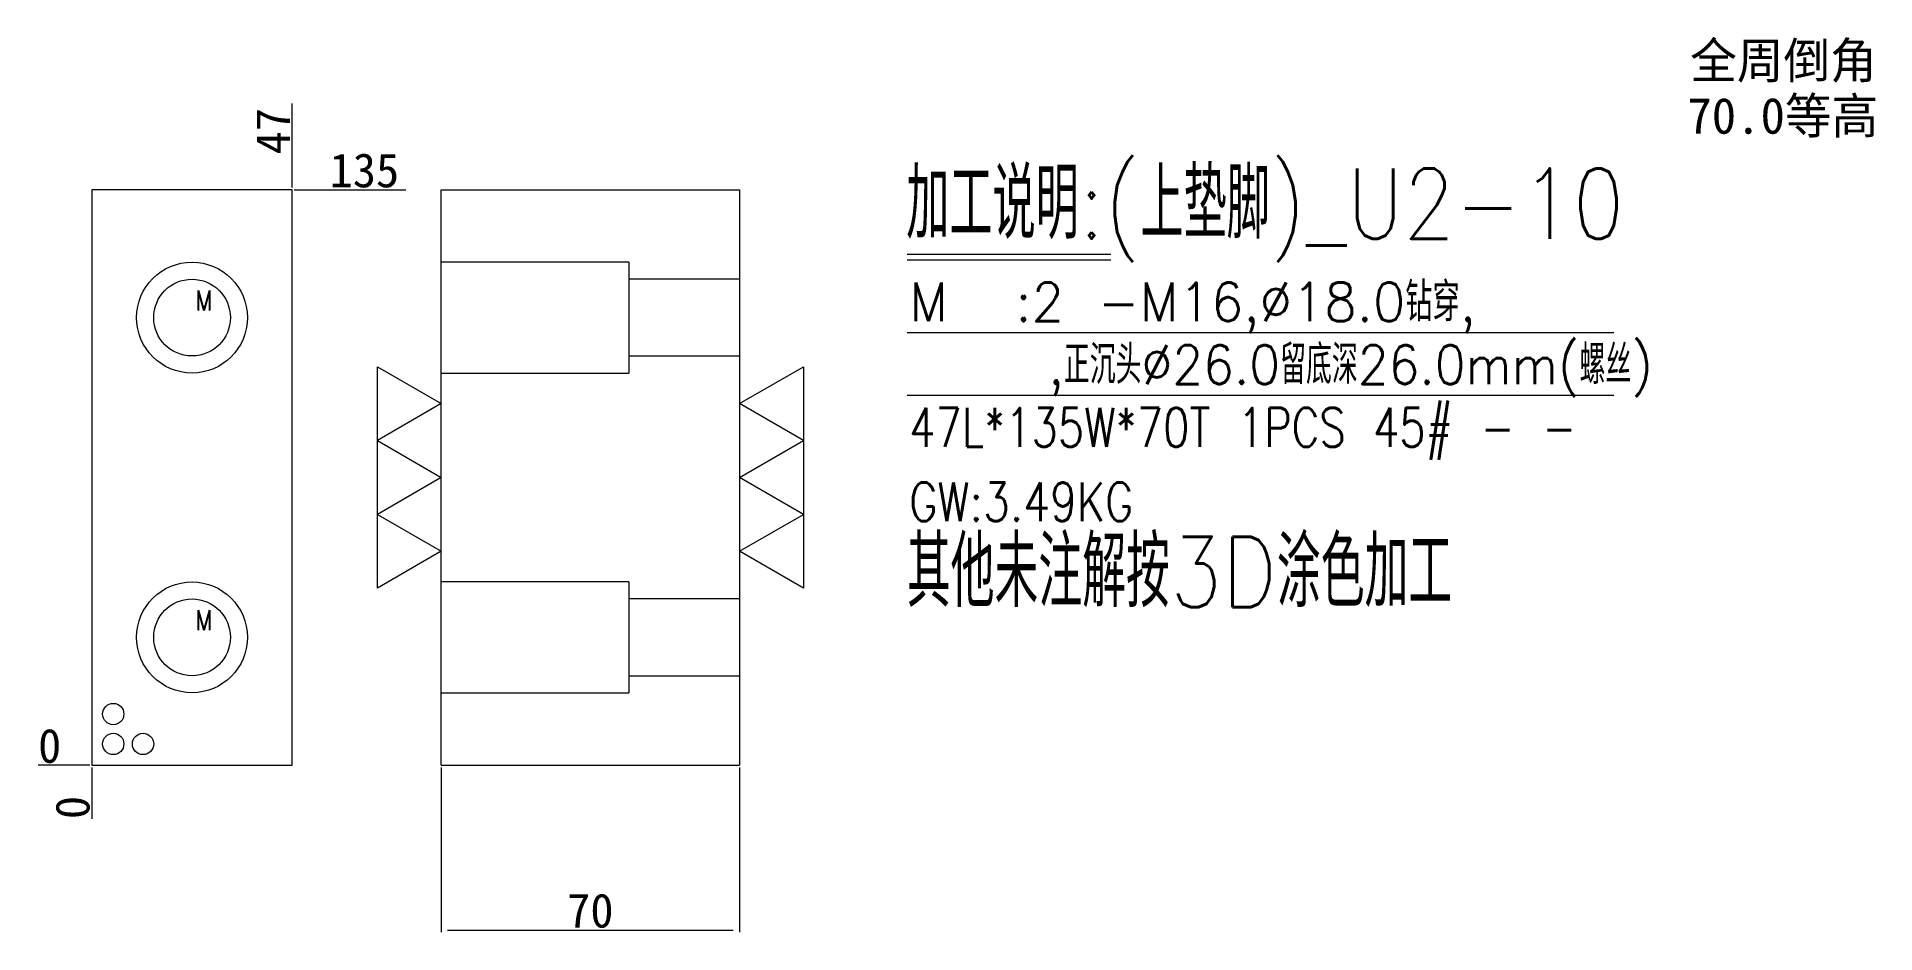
# Model space of a CAD drawing. Header units: millimetres. Extents: x 28939 to 29371, y 76822 to 77032.
import ezdxf
from ezdxf.enums import TextEntityAlignment as Align

# ---------------------------------------------------------------- set-up
doc = ezdxf.new("R2010")
doc.units = ezdxf.units.MM
doc.linetypes.add('DASHED', pattern=[0])
doc.layers.add('dim', color=4, linetype='Continuous')
doc.layers.add('U2', color=7, linetype='Continuous')
doc.styles.add('_PUG_ERP', font='txt')
doc.styles.add('chinesef_fs', font='txt.shx', dxfattribs={"bigfont": 'gbcbig.shx'})
doc.dimstyles.new('_PUG_ERP', dxfattribs={"dimtxt": 8, "dimasz": 1.5, "dimexe": 0.5, "dimexo": 0.5, "dimgap": 0.5, "dimtad": 1, "dimtxsty": '_PUG_ERP', "dimblk": 'CLOSEDBLANK', "dimcen": 0, "dimclrd": 4, "dimclre": 4, "dimclrt": 3, "dimazin": 3, "dimtfac": 1, "dimtmove": 0, "dimatfit": 3, "dimldrblk": 'CLOSEDBLANK', "dimlwd": 9, "dimlwe": 9})

# ---------------------------------------------------------------- blocks, each defined once
blk = doc.blocks.new('*D733')
at = {"layer": 'Defpoints', "color": 0}
for p in [(28999.08, 76996.55), (29005.83, 76996.55), (28952.08, 76861.55)]:
    blk.add_point(p, dxfattribs=at)
at = {"layer": 'dim', "color": 4, "lineweight": 9}
blk.add_line((28999.58, 76996.55), (29025.76, 76996.55), dxfattribs=at)
at = {"layer": 'dim', "color": 3, "lineweight": 13, "insert": (29016.04, 77001.05), "char_height": 8, "attachment_point": 5, "style": '_PUG_ERP'}
blk.add_mtext('135', dxfattribs=at)
blk = doc.blocks.new('_ClosedBlank')
blk = doc.blocks.new('*D734')
at = {"layer": 'Defpoints', "color": 0}
for p in [(28945.33, 76861.55), (28952.08, 76861.55), (28952.08, 76861.55)]:
    blk.add_point(p, dxfattribs=at)
at = {"layer": 'dim', "color": 4, "lineweight": 9}
blk.add_line((28951.58, 76861.55), (28939.5, 76861.55), dxfattribs=at)
at = {"layer": 'dim', "color": 3, "lineweight": 13, "insert": (28942.16, 76866.05), "char_height": 8, "attachment_point": 5, "style": '_PUG_ERP'}
blk.add_mtext('0', dxfattribs=at)
blk = doc.blocks.new('*D735')
at = {"layer": 'Defpoints', "color": 0}
for p in [(28952.08, 76861.55), (28952.08, 76861.55), (28952.08, 76854.8)]:
    blk.add_point(p, dxfattribs=at)
at = {"layer": 'dim', "color": 4, "lineweight": 9}
blk.add_line((28952.08, 76861.05), (28952.08, 76848.96), dxfattribs=at)
at = {"layer": 'dim', "color": 3, "lineweight": 13, "insert": (28947.58, 76851.63), "char_height": 8, "attachment_point": 5, "rotation": 90, "style": '_PUG_ERP'}
blk.add_mtext('0', dxfattribs=at)
blk = doc.blocks.new('*D736')
at = {"layer": 'Defpoints', "color": 0}
for p in [(28999.08, 77003.3), (28999.08, 76996.55), (28952.08, 76861.55)]:
    blk.add_point(p, dxfattribs=at)
at = {"layer": 'dim', "color": 4, "lineweight": 9}
blk.add_line((28999.08, 76997.05), (28999.08, 77016.75), dxfattribs=at)
at = {"layer": 'dim', "color": 3, "lineweight": 13, "insert": (28994.58, 77010.27), "char_height": 8, "attachment_point": 5, "rotation": 90, "style": '_PUG_ERP'}
blk.add_mtext('47', dxfattribs=at)
blk = doc.blocks.new('*D737')
at = {"layer": 'Defpoints', "color": 0}
for p in [(29034.08, 76861.55), (29104.08, 76861.55), (29104.08, 76822.89)]:
    blk.add_point(p, dxfattribs=at)
at = {"layer": 'dim', "color": 4, "lineweight": 9}
for p, q in [((29034.08, 76861.05), (29034.08, 76822.39)), ((29104.08, 76861.05), (29104.08, 76822.39)), ((29035.58, 76822.89), (29102.58, 76822.89))]:
    blk.add_line(p, q, dxfattribs=at)
at = {"layer": 'dim', "color": 3, "lineweight": 13, "insert": (29069.08, 76827.39), "char_height": 8, "attachment_point": 5, "style": '_PUG_ERP'}
blk.add_mtext('70', dxfattribs=at)

msp = doc.modelspace()

# ---------------------------------------------------------------- linework, layer by layer
at = {"layer": 'dim', "color": 8, "linetype": 'Continuous', "lineweight": 18}
for p, q in [((29143.445, 76981.462), (29191.262, 76981.462)), ((29143.445, 76980.091), (29191.262, 76980.091)), ((29143.445, 76963.091), (29309.333, 76963.091)), ((29143.445, 76948.377), (29309.333, 76948.377))]:
    msp.add_line(p, q, dxfattribs=at)
at = {"layer": 'dim', "lineweight": 13}
for points in [[(29019.08, 76955.029), (29034.08, 76946.369), (29019.08, 76937.708), (29034.08, 76929.048), (29019.08, 76920.388), (29034.08, 76911.728), (29019.08, 76903.067), (29019.08, 76955.029)], [(29119.08, 76903.067), (29104.08, 76911.728), (29119.08, 76920.388), (29104.08, 76929.048), (29119.08, 76937.708), (29104.08, 76946.369), (29119.08, 76955.029), (29119.08, 76903.067)]]:
    msp.add_lwpolyline(points, close=True, dxfattribs=at)
for centre in [(28957.08, 76873.548), (28957.08, 76866.548), (28964.08, 76866.548)]:
    msp.add_circle(centre, 2.5, dxfattribs=at)
at = {"layer": 'U2', "color": 135, "linetype": 'Continuous', "lineweight": 18}
for p, q in [((28952.08, 76996.548), (28952.08, 76861.548)), ((28999.08, 76996.548), (28952.08, 76996.548)), ((28999.08, 76861.548), (28999.08, 76996.548)), ((29034.08, 76996.548), (29104.08, 76996.548)), ((29034.08, 76861.548), (29034.08, 76996.548)), ((29104.08, 76996.548), (29104.08, 76861.548)), ((28952.08, 76861.548), (28999.08, 76861.548)), ((29034.08, 76861.548), (29104.08, 76861.548))]:
    msp.add_line(p, q, dxfattribs=at)
at = {"layer": 'U2', "color": 31, "linetype": 'DASHED', "lineweight": 13, "ltscale": 0.287215}
for p, q in [((29078.08, 76979.548), (29034.08, 76979.548)), ((29078.08, 76979.548), (29078.08, 76953.548)), ((29104.08, 76975.552), (29078.08, 76975.552)), ((29078.08, 76957.545), (29104.08, 76957.545)), ((29034.08, 76953.548), (29078.08, 76953.548)), ((29078.08, 76904.548), (29034.08, 76904.548)), ((29078.08, 76904.548), (29078.08, 76878.548)), ((29104.08, 76900.552), (29078.08, 76900.552)), ((29078.08, 76882.545), (29104.08, 76882.545)), ((29034.08, 76878.548), (29078.08, 76878.548))]:
    msp.add_line(p, q, dxfattribs=at)
at = {"layer": 'U2', "color": 42, "linetype": 'Continuous', "lineweight": 18}
for centre, radius in [((28975.58, 76966.548), 13), ((28975.58, 76966.548), 9.004), ((28975.58, 76891.548), 13), ((28975.58, 76891.548), 9.004)]:
    msp.add_circle(centre, radius, dxfattribs=at)

# ---------------------------------------------------------------- texts
at = {"layer": 'dim'}
for s, p in [('全周倒角', (29349.148, 77027.035)), ('70.0等高', (29348.985, 77014.092))]:
    msp.add_text(s, height=8.4175, dxfattribs=at).set_placement(p, align=Align.MIDDLE)
at = {"layer": 'dim', "color": 4, "lineweight": 13, "style": 'chinesef_fs'}
for s, height, width, p in [('加工说明:(上垫脚)_U2-10', 16.5, 0.8524, (29143.233, 76985.049)), ('M', 4.7, 0.8408, (28976.306, 76968.236)), ('M  :2 -M16,%%c18.0钻穿,', 9.1, 0.9746, (29143.927, 76965.684)), ('    ,正沉头%%c26.0留底深26.0mm(螺丝)', 9.1, 0.9271, (29143.927, 76950.97)), ('47L*135W*70T 1PCS 45# - - ', 9.1, 0.7917, (29143.927, 76936.256)), ('GW:3.49KG ', 9.1, 0.8074, (29143.927, 76918.798)), ('M', 4.7, 0.8408, (28976.306, 76893.236))]:
    msp.add_text(s, height=height, dxfattribs=dict(at, width=width)).set_placement(p)
at = {"layer": 'dim', "color": 21, "lineweight": 13, "style": 'chinesef_fs', "width": 0.8663}
msp.add_text('其他未注解按3D涂色加工', height=16.5, dxfattribs=at).set_placement((29143.373, 76898.656))

# ---------------------------------------------------------------- dimensions: what is measured, and where the dimension line sits
at = {"layer": 'dim', "lineweight": 13}
for feature_location, offset, dtype, origin, picture, middle in [((28999.08, 76996.548), (0, 6.75), 1, (28952.08, 76861.548), '*D736', (28994.58, 77010.274)), ((28999.08, 76996.548), (6.75, 0), 0, (28952.08, 76861.548), '*D733', (29016.045, 77001.048)), ((28952.080269132, 76861.548106061), (-6.75, 0), 0, (28952.080269132, 76861.548106061), '*D734', (28942.163602466, 76866.048106061)), ((28952.080269132, 76861.548106061), (0, -6.75), 1, (28952.080269132, 76861.548106061), '*D735', (28947.580269132, 76851.631439394))]:
    dim = msp.add_ordinate_dim(feature_location=feature_location, offset=offset, dtype=dtype, origin=origin, dimstyle='_PUG_ERP', dxfattribs=at)
    dim.commit()
    dim.dimension.update_dxf_attribs({"geometry": picture, "text_midpoint": middle})
dim = msp.add_linear_dim(base=(29104.08, 76822.889), p1=(29034.08, 76861.548), p2=(29104.08, 76861.548), dimstyle='_PUG_ERP', dxfattribs=at)
dim.commit()
dim.dimension.update_dxf_attribs({"geometry": '*D737', "text_midpoint": (29069.08, 76827.389)})

doc.saveas('drawing.dxf')
